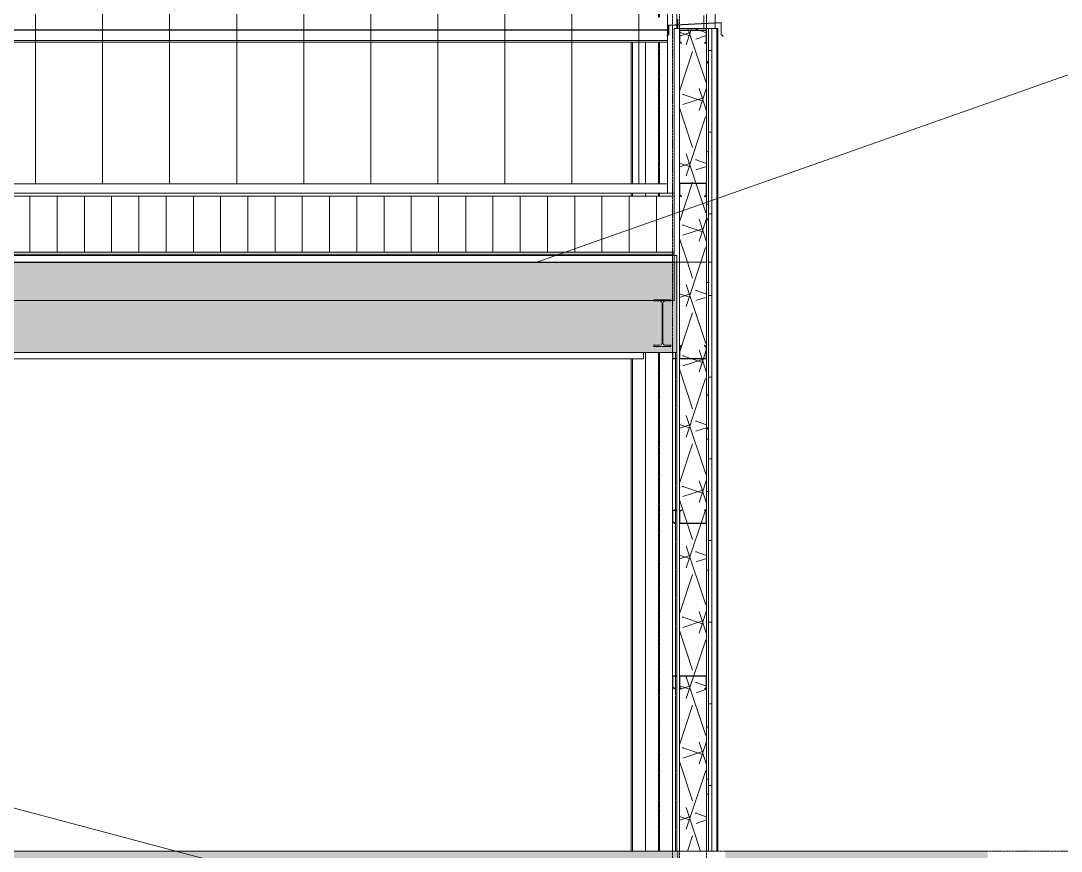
# Model space of a CAD drawing. Header units: inches. Extents: x -23565 to -21, y -324 to 853.
# Drawn here: x -1160.1 to -854.5, y 0 to 244 of the extents above; entities that cross this region are included whole.
import ezdxf

# ---------------------------------------------------------------- set-up
doc = ezdxf.new("R2010")
doc.units = ezdxf.units.IN
doc.header["$MEASUREMENT"] = 0
doc.linetypes.add('Grid Line 1_2_', pattern=[0.875, 0.5, -0.125, 0.125, -0.125])
doc.linetypes.add('Hidden 1_8_', pattern=[0.1875, 0.125, -0.0625])
for name, color, linetype, lineweight in [('A-ANNO-IDEN', 131, 'Continuous', 9), ('A-CLNG', 13, 'Continuous', 13), ('A-CLNG-PATT', 13, 'Continuous', 25), ('A-FLOR', 192, 'Continuous', 13), ('A-FLOR-LEVL', 51, 'Continuous', 9), ('A-FLOR-PATT', 8, 'Continuous', 25), ('A-GLAZ-CWMG', 51, 'Continuous', 13), ('A-ROOF', 132, 'Continuous', 13), ('A-ROOF-PATT', 132, 'Continuous', 13), ('A-WALL', 113, 'Continuous', 13), ('A-WALL-PATT', 111, 'Continuous', 25), ('C-TOPO', 7, 'Continuous', 13), ('I-WALL', 2, 'Continuous', 13), ('S-BEAM', 12, 'Continuous', 13), ('S-COLS', 52, 'Continuous', 13), ('S-GRID', 1, 'Continuous', 9)]:
    doc.layers.add(name, color=color, linetype=linetype, lineweight=lineweight)
pattern_1 = [(45, (-5021.704, 67.247), (-19.00703, 19.00703), []), (45, (-5021.704, 96.047), (-19.00703, 19.00703), [])]
pattern_2 = [(0, (-5021.704, 67.247), (0, 24), []), (90, (-5021.704, 67.247), (-24, 1e-15), [])]
pattern_3 = [(0, (-5021.704, 67.247), (30.72, 7.68), [2.534, -20.506, 2.534, -20.506, -122.88]), (0, (-5021.704, 67.247), (30.72, 7.68), [-46.08, 2.534, -43.546, 2.534, -20.506, -53.76]), (0, (-5021.704, 67.247), (30.72, 7.68), [-115.2, 2.534, -12.826, 2.534, -35.866]), (120, (-5010.184, 71.087), (-22.011075, 22.7643), [2.534, -20.506, 2.534, -20.506, -122.88]), (120, (-5010.184, 71.087), (-22.011075, 22.7643), [-46.08, 2.534, -43.546, 2.534, -20.506, -53.76]), (120, (-5010.184, 71.087), (-22.011075, 22.7643), [-115.2, 2.534, -12.826, 2.534, -35.866]), (240, (-5006.344, 86.447), (-8.708925, -30.4443), [2.534, -20.506, 2.534, -20.506, -122.88]), (240, (-5006.344, 86.447), (-8.708925, -30.4443), [-46.08, 2.534, -43.546, 2.534, -20.506, -53.76]), (240, (-5006.344, 86.447), (-8.708925, -30.4443), [-115.2, 2.534, -12.826, 2.534, -35.866])]
pattern_4 = [(161.57, (-5020.744, 68.207), (-7.6802237, -0.0009796), [0, -54.643, 6.067, 0]), (18.43, (-5022.664, 68.207), (-7.6802237, 0.0009796), [0, -54.643, 6.067, 0]), (108.43, (-5020.744, 68.207), (3.8382953, -19.2013653), [18.211, -42.499]), (71.57, (-5022.664, 68.207), (3.8382953, 19.2013653), [18.211, -42.499])]

# ---------------------------------------------------------------- blocks, each defined once
blk = doc.blocks.new('Struct_Xcel_Sports Complex_rvt-5-Building Section - East_West looking South _ Fieldhouse')
at = {"layer": 'A-FLOR-PATT', "lineweight": 9}
h = blk.add_hatch(dxfattribs=at)
h.set_pattern_fill('FP_76', color=256, style=0, pattern_type=2)
h.set_pattern_definition([(50, (-5021.704, 67.247), (55.0854, -4.81984), [5.76, -63.36]), (355, (-5021.704, 67.247), (-10.65569, 57.76853), [4.608, -50.688]), (100.451, (-5017.113, 66.846), (44.42947, 52.94866), [4.895, -53.848]), (46.184, (-5021.704, 82.61), (81.96444, -12.71212), [8.64, -95.04]), (96.636, (-5014.87, 81.55), (71.7815, 74.81238), [7.343, -80.772]), (351.184, (-5021.7, 82.61), (71.78195, 74.81243), [6.912, -76.032]), (21, (-5014.024, 78.767), (45.84207, -30.92146), [5.76, -63.36]), (326, (-5014.024, 78.767), (18.68706, 55.69148), [4.608, -50.688]), (71.451, (-5010.204, 76.19), (64.52891, 24.77011), [4.895, -53.848]), (37.5, (-5021.704, 67.247), (0.933895, 25.566816), [2.534, -47.539, 2.534, -48.922, -50.88]), (37.5, (-5021.704, 67.247), (0.933895, 25.566816), [-101.53, 2.534, -48.346]), (7.5, (-5021.704, 67.247), (20.20404, 30.291303), [2.534, -26.803, 2.534, -46.387, -19.392]), (7.5, (-5021.704, 67.247), (20.20404, 30.291303), [-78.259, 2.534, -16.858]), (327.5, (-5038.83, 67.247), (40.997785, -1.732403), [2.534, -16.666, 2.534, -57.37, -79.488]), (327.5, (-5038.83, 67.247), (40.997785, -1.732403), [-79.104, 2.534, -76.954]), (317.5, (-5046.51, 67.247), (44.788883, 7.68784), [2.534, -22.426, 2.534, -37.248, -56.448]), (317.5, (-5046.51, 67.247), (44.788883, 7.68784), [-64.742, 2.534, -53.914])])
h.paths.add_polyline_path([(22066.14, -6), (26272.89, -6), (26272.89, 0), (22066.14, 0)], flags=0)
at = {"layer": 'A-FLOR', "color": 7}
for p, q in [((26272.89, 0), (22066.14, 0)), ((26272.89, -6), (26272.89, 0))]:
    blk.add_line(p, q, dxfattribs=at)
blk = doc.blocks.new('W-Wide Flange - W14X22-1401465-Building Section - East_West looking South _ Fieldhouse')
at = {"layer": 'S-BEAM', "lineweight": 9}
h = blk.add_hatch(dxfattribs=at)
h.set_pattern_fill('FP_63', color=8, style=0, pattern_type=2)
h.set_pattern_definition(pattern_1)
h.paths.add_polyline_path([(26265.89, 148.33), (26270.89, 148.33), (26270.89, 148.66), (26265.89, 148.66)], flags=0)
h.paths.add_polyline_path([(26268.94, 148.68), (26268.92, 148.73), (26268.66, 148.94), (26268.52, 149.23), (26268.51, 149.76), (26268.58, 161.29), (26268.78, 161.54), (26268.94, 161.68), (26267.86, 161.63), (26268.12, 161.43), (26268.26, 161.14), (26268.28, 160.97), (26268.2, 149.07), (26268, 148.82), (26267.71, 148.68)], flags=0)
h.paths.add_polyline_path([(26269.23, 161.7), (26270.89, 161.7), (26270.89, 162.04), (26265.89, 162.04), (26265.89, 161.7), (26268.94, 161.7)], flags=0)
at = {"layer": 'S-BEAM', "color": 7}
for p, q in [((26270.89, 162.04), (26265.89, 162.04)), ((26265.89, 162.04), (26265.89, 161.7)), ((26270.89, 161.7), (26270.89, 162.04)), ((26265.89, 161.7), (26267.55, 161.7)), ((26268.28, 160.97), (26268.28, 149.39)), ((26268.51, 149.39), (26268.51, 160.97)), ((26269.23, 161.7), (26270.89, 161.7)), ((26267.55, 148.66), (26265.89, 148.66)), ((26265.89, 148.66), (26265.89, 148.33)), ((26265.89, 148.33), (26270.89, 148.33)), ((26270.89, 148.66), (26269.23, 148.66)), ((26270.89, 148.33), (26270.89, 148.66))]:
    blk.add_line(p, q, dxfattribs=at)
at = {"layer": 'S-BEAM', "color": 8, "lineweight": 9}
for p, q in [((26265.89, 148.83), (26265.89, 148.66)), ((26270.89, 148.66), (26270.89, 148.83))]:
    blk.add_line(p, q, dxfattribs=at)
at = {"layer": 'S-BEAM', "color": 7, "flags": 128}
for points in [[(26267.55, 161.7), (26267.71, 161.68), (26267.86, 161.63), (26268, 161.54), (26268.12, 161.43), (26268.2, 161.29), (26268.26, 161.14), (26268.28, 160.97)], [(26268.51, 160.97), (26268.52, 161.14), (26268.58, 161.29), (26268.66, 161.43), (26268.78, 161.54), (26268.92, 161.63), (26269.07, 161.68), (26269.23, 161.7)], [(26268.28, 149.39), (26268.26, 149.23), (26268.2, 149.07), (26268.12, 148.94), (26268, 148.82), (26267.86, 148.73), (26267.71, 148.68), (26267.55, 148.66)], [(26269.23, 148.66), (26269.07, 148.68), (26268.92, 148.73), (26268.78, 148.82), (26268.66, 148.94), (26268.58, 149.07), (26268.52, 149.23), (26268.51, 149.39)]]:
    blk.add_lwpolyline(points, dxfattribs=at)
blk = doc.blocks.new('Girt_C - 8_D-1409812-Building Section - East_West looking South _ Fieldhouse')
at = {"layer": 'S-BEAM', "lineweight": 9}
h = blk.add_hatch(dxfattribs=at)
h.set_pattern_fill('FP_63', color=8, style=0, pattern_type=2)
h.set_pattern_definition(pattern_1)
h.paths.add_polyline_path([(26280.81, 47.57), (26281.39, 48.05), (26281.39, 51.37), (26281.28, 51.37), (26281.28, 48.11), (26280.74, 47.66)], flags=0)
h.paths.add_polyline_path([(26273.96, 47.57), (26274.04, 47.66), (26273.5, 48.11), (26273.5, 51.37), (26273.39, 51.37), (26273.39, 48.05)], flags=0)
h.paths.add_polyline_path([(26281.2, 51.45), (26281.2, 51.55), (26273.58, 51.55), (26273.58, 51.45), (26277.58, 51.45)], flags=0)
at = {"layer": 'S-BEAM', "color": 7}
for p, q in [((26273.39, 51.37), (26273.39, 48.05)), ((26273.5, 48.11), (26273.5, 51.37)), ((26281.2, 51.55), (26273.58, 51.55)), ((26273.58, 51.45), (26281.2, 51.45)), ((26281.28, 51.37), (26281.28, 48.11)), ((26281.39, 48.05), (26281.39, 51.37)), ((26273.39, 48.05), (26273.96, 47.57)), ((26274.04, 47.66), (26273.5, 48.11)), ((26273.96, 47.57), (26274.04, 47.66)), ((26281.28, 48.11), (26280.74, 47.66)), ((26280.74, 47.66), (26280.81, 47.57)), ((26280.81, 47.57), (26281.39, 48.05))]:
    blk.add_line(p, q, dxfattribs=at)
for centre, radius, start, end in [((26273.58, 51.37), 0.188, 90, 180), ((26273.58, 51.37), 0.0782, 90, 177.8773), ((26281.2, 51.37), 0.187, 360, 90), ((26281.2, 51.37), 0.0782, 3.0424, 90)]:
    blk.add_arc(centre, radius, start, end, dxfattribs=at)
blk = doc.blocks.new('Girt_C - 8_D-1405484-Building Section - East_West looking South _ Fieldhouse')
at = {"layer": 'S-BEAM', "lineweight": 9}
h = blk.add_hatch(dxfattribs=at)
h.set_pattern_fill('FP_63', color=8, style=0, pattern_type=2)
h.set_pattern_definition(pattern_1)
h.paths.add_polyline_path([(26281.2, 96.32), (26281.2, 96.43), (26273.58, 96.43), (26273.58, 96.32), (26277.58, 96.32)], flags=0)
h.paths.add_polyline_path([(26273.5, 96.5), (26273.5, 99.77), (26274.04, 100.22), (26273.97, 100.3), (26273.39, 99.82), (26273.39, 96.51)], flags=0)
h.paths.add_polyline_path([(26281.28, 96.5), (26281.39, 96.51), (26281.39, 99.82), (26280.82, 100.3), (26280.75, 100.22), (26281.28, 99.77)], flags=0)
at = {"layer": 'S-BEAM', "color": 7}
for p, q in [((26273.97, 100.3), (26273.39, 99.82)), ((26273.39, 99.82), (26273.39, 96.51)), ((26273.5, 99.77), (26274.04, 100.22)), ((26273.5, 96.5), (26273.5, 99.77)), ((26274.04, 100.22), (26273.97, 100.3)), ((26280.82, 100.3), (26280.75, 100.22)), ((26280.75, 100.22), (26281.28, 99.77)), ((26281.39, 99.82), (26280.82, 100.3)), ((26281.28, 99.77), (26281.28, 96.5)), ((26281.39, 96.51), (26281.39, 99.82)), ((26281.2, 96.43), (26273.58, 96.43)), ((26273.58, 96.32), (26281.2, 96.32))]:
    blk.add_line(p, q, dxfattribs=at)
for centre, radius, start, end in [((26273.58, 96.51), 0.187, 180, 270), ((26273.58, 96.51), 0.0782, 183.0424, 270), ((26281.2, 96.51), 0.188, 270, 0), ((26281.2, 96.51), 0.0782, 270, 357.8773)]:
    blk.add_arc(centre, radius, start, end, dxfattribs=at)
blk = doc.blocks.new('Rectangular Mullion - Profile_Polycarbonate_Lower-1767983-Building Section - East_West looking South _ Fieldhouse')
at = {"layer": 'A-GLAZ-CWMG', "color": 8, "lineweight": 9}
for p, q in [((22784.14, 196.09), (26269.89, 196.09)), ((26269.89, 196.09), (26269.89, 193.34)), ((22784.14, 193.34), (26269.89, 193.34))]:
    blk.add_line(p, q, dxfattribs=at)
blk = doc.blocks.new('Rectangular Mullion - Profile_Polycarbonate_Upper and left-1767694-Building Section - East_West looking South _ Fieldhouse')
at = {"layer": 'A-GLAZ-CWMG', "color": 8, "lineweight": 9}
for p, q in [((26281.39, 344.88), (26281.39, 346.4)), ((26283.89, 346.4), (26283.89, 243.41)), ((26281.39, 243.27), (26281.39, 337.63)), ((26281.39, 241.75), (26281.39, 243.23)), ((26283.89, 243.35), (26283.89, 241.75))]:
    blk.add_line(p, q, dxfattribs=at)
blk = doc.blocks.new('Girt_C - 8_D-1757324-Building Section - East_West looking South _ Fieldhouse')
at = {"layer": 'S-BEAM', "lineweight": 9}
h = blk.add_hatch(dxfattribs=at)
h.set_pattern_fill('FP_63', color=8, style=0, pattern_type=2)
h.set_pattern_definition(pattern_1)
h.paths.add_polyline_path([(26273.97, 237.31), (26274.04, 237.4), (26273.5, 237.85), (26273.5, 241.11), (26273.39, 241.11), (26273.39, 237.8)], flags=0)
h.paths.add_polyline_path([(26280.82, 237.31), (26281.39, 237.8), (26281.39, 241.11), (26281.28, 241.11), (26281.28, 237.85), (26280.75, 237.4)], flags=0)
h.paths.add_polyline_path([(26277.58, 241.19), (26281.2, 241.19), (26281.2, 241.3), (26273.58, 241.3), (26273.58, 241.19)], flags=0)
at = {"layer": 'S-BEAM', "color": 7}
for p, q in [((26273.39, 241.11), (26273.39, 237.8)), ((26273.5, 237.85), (26273.5, 241.11)), ((26281.2, 241.3), (26273.58, 241.3)), ((26273.58, 241.19), (26281.2, 241.19)), ((26281.28, 241.11), (26281.28, 237.85)), ((26281.39, 237.8), (26281.39, 241.11)), ((26273.39, 237.8), (26273.97, 237.31)), ((26274.04, 237.4), (26273.5, 237.85)), ((26273.97, 237.31), (26274.04, 237.4)), ((26281.28, 237.85), (26280.75, 237.4)), ((26280.75, 237.4), (26280.82, 237.31)), ((26280.82, 237.31), (26281.39, 237.8))]:
    blk.add_line(p, q, dxfattribs=at)
for centre, radius, start, end in [((26273.58, 241.11), 0.188, 90, 180), ((26273.58, 241.11), 0.0782, 90, 176.9576), ((26281.2, 241.11), 0.188, 0, 90), ((26281.2, 241.11), 0.0782, 2.1227, 90)]:
    blk.add_arc(centre, radius, start, end, dxfattribs=at)
blk = doc.blocks.new('Girt_C - 8_D-1757323-Building Section - East_West looking South _ Fieldhouse')
at = {"layer": 'S-BEAM', "color": 7}
for p, q in [((26273.39, 196.11), (26273.39, 192.8)), ((26273.5, 192.85), (26273.5, 196.11)), ((26281.2, 196.3), (26273.58, 196.3)), ((26273.58, 196.19), (26281.2, 196.19)), ((26281.28, 196.11), (26281.28, 192.85)), ((26281.39, 192.8), (26281.39, 196.11)), ((26273.39, 192.8), (26273.97, 192.31)), ((26274.04, 192.4), (26273.5, 192.85)), ((26281.28, 192.85), (26280.75, 192.4)), ((26280.82, 192.31), (26281.39, 192.8)), ((26273.97, 192.31), (26274.04, 192.4)), ((26280.75, 192.4), (26280.82, 192.31))]:
    blk.add_line(p, q, dxfattribs=at)
for centre, radius, start, end in [((26273.58, 196.11), 0.188, 90, 180), ((26273.58, 196.11), 0.0782, 90, 176.9576), ((26281.2, 196.11), 0.188, 0, 90), ((26281.2, 196.11), 0.0782, 2.1227, 90)]:
    blk.add_arc(centre, radius, start, end, dxfattribs=at)
blk = doc.blocks.new('Girt_C - 8_D-1757376-Building Section - East_West looking South _ Fieldhouse')
at = {"layer": 'S-BEAM', "color": 7}
for p, q in [((26273.96, 148.67), (26273.39, 148.19)), ((26273.39, 148.19), (26273.39, 144.88)), ((26273.5, 148.14), (26274.04, 148.59)), ((26273.5, 144.87), (26273.5, 148.14)), ((26274.04, 148.59), (26273.96, 148.67)), ((26280.81, 148.67), (26280.74, 148.59)), ((26280.74, 148.59), (26281.28, 148.14)), ((26281.39, 148.19), (26280.81, 148.67)), ((26281.28, 148.14), (26281.28, 144.87)), ((26281.39, 144.88), (26281.39, 148.19)), ((26281.2, 144.8), (26273.58, 144.8)), ((26273.58, 144.69), (26281.2, 144.69))]:
    blk.add_line(p, q, dxfattribs=at)
for centre, radius, start, end in [((26273.58, 144.88), 0.188, 180, 270), ((26273.58, 144.88), 0.0782, 182.1227, 270), ((26281.2, 144.88), 0.188, 270, 0), ((26281.2, 144.88), 0.0782, 270, 356.9576)]:
    blk.add_arc(centre, radius, start, end, dxfattribs=at)
blk = doc.blocks.new('Girt_Z - 10_D-1732176-Building Section - East_West looking South _ Fieldhouse')
at = {"layer": 'S-BEAM', "color": 8, "lineweight": 9}
for p, q in [((26272.89, 244.51), (26272.89, 242.82)), ((26272.89, 242.77), (26272.89, 241.75))]:
    blk.add_line(p, q, dxfattribs=at)
at = {"layer": 'S-BEAM', "color": 10, "lineweight": 9}
for p, q in [((26269.89, 241.37), (22791.39, 241.37)), ((26269.89, 241.3), (22791.39, 241.3)), ((22791.39, 238.17), (26269.89, 238.17)), ((26269.89, 237.69), (22791.39, 237.69))]:
    blk.add_line(p, q, dxfattribs=at)
blk = doc.blocks.new('Girt_Z - 10_D-1223970-Building Section - East_West looking South _ Fieldhouse')
at = {"layer": 'S-BEAM', "color": 8, "lineweight": 9}
for p, q in [((26271.39, 146.5), (26271.39, 144.69)), ((26271.39, 144.69), (26272.64, 144.69)), ((26271.5, 144.87), (26271.5, 146.5)), ((26272.64, 144.8), (26271.58, 144.8))]:
    blk.add_line(p, q, dxfattribs=at)
blk.add_arc((26271.58, 144.88), 0.0782, 183.0424, 270, dxfattribs=at)
blk = doc.blocks.new('Girt_C - 10_D-1401468-Building Section - East_West looking South _ Fieldhouse')
at = {"layer": 'S-BEAM', "color": 8, "lineweight": 9}
for p, q in [((25742.14, 144.69), (26262.89, 144.69)), ((26262.89, 146.5), (26262.89, 144.88)), ((26262.89, 144.88), (26262.89, 144.69))]:
    blk.add_line(p, q, dxfattribs=at)
blk = doc.blocks.new('Rectangular Mullion - Profile_Polycarbonate_right-1766041-Building Section - East_West looking South _ Fieldhouse')
at = {"layer": 'A-GLAZ-CWMG', "color": 8, "lineweight": 9}
for p, q in [((26269.89, 248.36), (26272.64, 248.36)), ((26269.89, 239.69), (26269.89, 248.36)), ((26272.64, 242.81), (26272.64, 248.36)), ((26272.64, 241.75), (26272.64, 242.75)), ((26269.89, 193.34), (26269.89, 239.6)), ((26271.89, 193.34), (26269.89, 193.34))]:
    blk.add_line(p, q, dxfattribs=at)
blk = doc.blocks.new('Girt_Z - 10_D-1239982-Building Section - East_West looking South _ Fieldhouse')
at = {"layer": 'S-BEAM', "color": 8, "lineweight": 9}
for p, q in [((26272.64, 100.18), (26271.39, 100.18)), ((26271.39, 100.18), (26271.39, 96.8)), ((26271.5, 96.86), (26271.5, 100)), ((26271.58, 100.07), (26272.64, 100.07)), ((26271.39, 96.8), (26271.96, 96.32)), ((26272.04, 96.41), (26271.5, 96.86)), ((26271.96, 96.32), (26272.04, 96.41))]:
    blk.add_line(p, q, dxfattribs=at)
blk.add_arc((26271.58, 99.99), 0.0782, 90, 176.9576, dxfattribs=at)
blk = doc.blocks.new('Girt_Z - 10_D-1236892-Building Section - East_West looking South _ Fieldhouse')
at = {"layer": 'S-BEAM', "color": 8, "lineweight": 9}
for p, q in [((26272.64, 51.55), (26271.39, 51.55)), ((26271.39, 51.55), (26271.39, 48.18)), ((26271.5, 48.23), (26271.5, 51.37)), ((26271.58, 51.45), (26272.64, 51.45)), ((26271.39, 48.18), (26271.96, 47.7)), ((26272.04, 47.78), (26271.5, 48.23)), ((26271.96, 47.7), (26272.04, 47.78))]:
    blk.add_line(p, q, dxfattribs=at)
blk.add_arc((26271.58, 51.37), 0.0782, 90, 176.9576, dxfattribs=at)
blk = doc.blocks.new('W-Wide Flange-Column - B1_L-1389336-Building Section - East_West looking South _ Fieldhouse')
at = {"layer": 'S-COLS', "color": 8, "linetype": 'Hidden 1_8_', "lineweight": 9}
for p, q in [((26267.23, 336.84), (26267.23, 337.63)), ((26267.55, 337.63), (26267.55, 336.84)), ((26267.23, 192.49), (26267.23, 193.34)), ((26267.55, 193.34), (26267.55, 192.49)), ((26267.23, 0), (26267.23, 146.5)), ((26267.55, 146.5), (26267.55, 0))]:
    blk.add_line(p, q, dxfattribs=at)
at = {"layer": 'S-COLS', "color": 10, "linetype": 'Hidden 1_8_', "lineweight": 9}
for p, q in [((26267.23, 293.29), (26267.23, 334.09)), ((26267.55, 334.09), (26267.55, 293.29)), ((26267.23, 245.04), (26267.23, 285.94)), ((26267.55, 285.94), (26267.55, 245.04)), ((26267.23, 196.09), (26267.23, 237.69)), ((26267.55, 237.69), (26267.55, 196.09))]:
    blk.add_line(p, q, dxfattribs=at)
blk = doc.blocks.new('C-Channel-Column - C10X25-1772857-Building Section - East_West looking South _ Fieldhouse')
at = {"layer": 'S-COLS', "color": 8, "linetype": 'Hidden 1_8_', "lineweight": 9}
for p, q in [((26272.2, 336.84), (26272.2, 337.63)), ((26280.58, 336.84), (26280.58, 337.63)), ((26280.58, 243.23), (26280.58, 245.61)), ((26280.58, 241.75), (26280.58, 243.17)), ((26272.2, 144.79), (26272.2, 146.5)), ((26272.2, 100.18), (26272.2, 144.69)), ((26272.2, 51.55), (26272.2, 100.08)), ((26272.2, 0), (26272.2, 51.45))]:
    blk.add_line(p, q, dxfattribs=at)
at = {"layer": 'S-COLS', "color": 10, "linetype": 'Hidden 1_8_', "lineweight": 9}
for p, q in [((26272.2, 293.29), (26272.2, 334.09)), ((26272.2, 248.36), (26272.2, 285.94))]:
    blk.add_line(p, q, dxfattribs=at)

msp = doc.modelspace()

# ---------------------------------------------------------------- hatches: boundary and pattern name
at = {"layer": 'A-CLNG-PATT', "lineweight": 9}
h = msp.add_hatch(dxfattribs=at)
h.set_pattern_fill('FP_71', color=8, style=0, pattern_type=2)
h.set_pattern_definition(pattern_4)
h.paths.add_polyline_path([(-979.70847, 161.85007), (-968.1175, 161.85007), (-968.1175, 172.98472), (-4441.1175, 172.98472), (-4441.1175, 161.85007), (-1014.26772, 161.85007)], flags=0)
at = {"layer": 'A-ROOF-PATT', "lineweight": 9}
h = msp.add_hatch(dxfattribs=at)
h.set_pattern_fill('FP_67', color=8, style=0, pattern_type=2)
h.set_pattern_definition([(90, (-27239.709, 1105.644), (-16.082, 1e-15), [])])
h.paths.add_polyline_path([(-979.70847, 175.04895), (-968.1175, 175.04895), (-968.1175, 175.21788), (-4428.8675, 175.21788), (-4428.8675, 175.04895), (-1014.26772, 175.04895)], flags=0)
at = {"layer": 'A-WALL-PATT', "lineweight": 9}
h = msp.add_hatch(dxfattribs=at)
h.set_pattern_fill('FP_72', color=8, style=0, pattern_type=2)
h.set_pattern_definition([(90, (-958.868, 0), (-19.685, 1e-15), [])])
h.paths.add_polyline_path([(-4455.8675, 196.09153), (-970.1175, 196.09153), (-970.1175, 239.59911), (-970.1175, 239.6875), (-970.055, 248.36288), (-961.6175, 248.36288), (-961.6175, 334.09126), (-4455.8675, 334.09126), (-4455.8675, 232.76792)], flags=0)
h = msp.add_hatch(dxfattribs=at)
h.set_pattern_fill('FP_71', color=8, style=0, pattern_type=2)
h.set_pattern_definition(pattern_4)
h.paths.add_polyline_path([(-958.6175, 173.04722), (-958.6175, 241.75), (-966.6175, 241.75), (-966.6175, 173.04722), (-962.42885, 173.04722)], flags=0)
h = msp.add_hatch(dxfattribs=at)
h.set_pattern_fill('FP_70', color=8, style=0, pattern_type=2)
h.set_pattern_definition(pattern_3)
h.paths.add_polyline_path([(-958.6175, 173.04722), (-958.1175, 173.04722), (-958.1175, 241.75), (-958.6175, 241.75), (-958.6175, 174.17642)], flags=0)
h = msp.add_hatch(dxfattribs=at)
h.set_pattern_fill('FP_69', color=8, style=0, pattern_type=2)
h.set_pattern_definition(pattern_2)
h.paths.add_polyline_path([(-958.1175, 173.04722), (-957.1175, 173.04722), (-957.1175, 241.75), (-958.1175, 241.75), (-958.1175, 174.17642)], flags=0)
h = msp.add_hatch(dxfattribs=at)
h.set_pattern_fill('FP_77', color=8, style=0, pattern_type=2)
h.set_pattern_definition([(90, (-965.377, 0), (-8, 5e-16), [])])
h.paths.add_polyline_path([(-2603.99322, 176), (-968.1175, 176), (-968.1175, 192.49369), (-4453.6185, 192.49369), (-4453.6185, 187.70742), (-4429.3675, 188.71788), (-4429.3675, 186.71614), (-4441.1175, 186.21614), (-4429.3675, 186.21614), (-4429.3675, 176), (-2673.11172, 176)], flags=0)
h.paths.add_polyline_path([(-4453.6185, 185.57548), (-4443.3675, 186.03385), (-4443.3675, 186.13281), (-4453.6185, 185.70568)], flags=0)
h = msp.add_hatch(dxfattribs=at)
h.set_pattern_fill('FP_66', color=8, style=0, pattern_type=2)
h.set_pattern_definition([(90, (-1983.12, 1159.75), (-193, -193), [48, -145]), (180, (-1983.12, 1159.75), (-2e-14, -193), [96, -97]), (270, (-2079.12, 1207.75), (-193, -193), [48, -145]), (180, (-1983.12, 1207.75), (-2e-14, -193), [96, -97]), (270, (-2079.62, 1207.75), (-193, -193), [48, -145]), (180, (-2079.62, 1207.75), (-2e-14, -193), [96, -97]), (90, (-2175.62, 1159.75), (-193, -193), [48, -145]), (180, (-2079.62, 1159.75), (-2e-14, -193), [96, -97]), (90, (-2030.87, 1208), (-193, -193), [48, -145]), (180, (-1982.74, 1208), (-2e-14, -193), [48.125, -144.875]), (180, (-1982.74, 1256), (-2e-14, -193), [48.125, -144.875]), (90, (-2127.37, 1208), (-193, -193), [48, -145]), (180, (-2031.37, 1208), (-2e-14, -193), [96, -97]), (270, (-2031.37, 1256), (-193, -193), [48, -145]), (180, (-2031.37, 1256), (-2e-14, -193), [96, -97]), (180, (-2127.87, 1208), (-2e-14, -193), [48, -145]), (270, (-2127.87, 1256), (-193, -193), [48, -145]), (180, (-2127.87, 1256), (-2e-14, -193), [48, -145]), (90, (-1983.12, 1256.25), (-193, -193), [48, -145]), (180, (-1983.12, 1256.25), (-2e-14, -193), [96, -97]), (270, (-2079.12, 1304.25), (-193, -193), [48, -145]), (180, (-1983.12, 1304.25), (-2e-14, -193), [96, -97]), (270, (-2079.62, 1304.25), (-193, -193), [48, -145]), (180, (-2079.62, 1304.25), (-2e-14, -193), [96, -97]), (90, (-2175.62, 1256.25), (-193, -193), [48, -145]), (180, (-2079.62, 1256.25), (-2e-14, -193), [96, -97]), (90, (-2030.87, 1304.5), (-193, -193), [48, -145]), (180, (-1982.74, 1304.5), (-2e-14, -193), [48.125, -144.875]), (180, (-1982.74, 1352.5), (-2e-14, -193), [48.125, -144.875]), (90, (-2127.37, 1304.5), (-193, -193), [48, -145]), (180, (-2031.37, 1304.5), (-2e-14, -193), [96, -97]), (270, (-2031.37, 1352.5), (-193, -193), [48, -145]), (180, (-2031.37, 1352.5), (-2e-14, -193), [96, -97]), (180, (-2127.87, 1304.5), (-2e-14, -193), [48, -145]), (270, (-2127.87, 1352.5), (-193, -193), [48, -145]), (180, (-2127.87, 1352.5), (-2e-14, -193), [48, -145])])
h.paths.add_polyline_path([(-4458.6185, 0), (-4440.6175, 0), (-4440.6175, 98.25), (-4438.8675, 98.25), (-4438.8675, 150.19619), (-4438.6125, 150.19619), (-4438.6125, 150.46142), (-4437.02755, 150.52092), (-4436.78172, 150.77437), (-4436.7275, 150.71301), (-4436.45431, 150.62326), (-4436.37686, 150.65519), (-4436.08727, 150.4765), (-4435.63347, 150.46142), (-4434.6225, 150.46142), (-4434.6175, 150.19619), (-4433.9925, 150.19619), (-4433.9925, 98.25), (-2610.1175, 98.25527), (-2610.1175, 161.85007), (-2703.6175, 161.85007), (-2703.6175, 160.67649), (-2705.55055, 160.65416), (-2705.90741, 160.48216), (-2706.15437, 160.17221), (-2706.2425, 159.78572), (-2706.16054, 149.0784), (-2706.03022, 148.86986), (-2705.69626, 148.62723), (-2705.3525, 148.55476), (-2703.6175, 148.55476), (-2703.6175, 147.02466), (-2709.6175, 147.02466), (-2709.6175, 148.55476), (-2707.53875, 148.62723), (-2707.30733, 148.76723), (-2707.06488, 149.10156), (-2706.9925, 149.30858), (-2707.02051, 160.00023), (-2707.18667, 160.34111), (-2707.49635, 160.58828), (-2707.8825, 160.67649), (-2709.6175, 160.67649), (-2709.6175, 161.85007), (-2993.1175, 161.85007), (-2993.1175, 160.67649), (-2995.05055, 160.65416), (-2995.40741, 160.48216), (-2995.65437, 160.17221), (-2995.7425, 159.78572), (-2995.66054, 149.0784), (-2995.53022, 148.86986), (-2995.19626, 148.62723), (-2994.8525, 148.55476), (-2993.1175, 148.55476), (-2993.1175, 147.02466), (-2999.1175, 147.02466), (-2999.1175, 148.55476), (-2997.03875, 148.62723), (-2996.80733, 148.76723), (-2996.56488, 149.10156), (-2996.4925, 149.30858), (-2996.52051, 160.00023), (-2996.68667, 160.34111), (-2996.99635, 160.58828), (-2997.3825, 160.67649), (-2999.1175, 160.67649), (-2999.1175, 161.85007), (-3282.6175, 161.85007), (-3282.6175, 160.67649), (-3284.55055, 160.65416), (-3284.90741, 160.48216), (-3285.15437, 160.17221), (-3285.2425, 159.78572), (-3285.16054, 149.0784), (-3285.03022, 148.86986), (-3284.69626, 148.62723), (-3284.3525, 148.55476), (-3282.6175, 148.55476), (-3282.6175, 147.02466), (-3288.6175, 147.02466), (-3288.6175, 148.55476), (-3286.53841, 148.62737), (-3286.30733, 148.76723), (-3286.06488, 149.10156), (-3285.9925, 149.30858), (-3286.02051, 160.00023), (-3286.18667, 160.34111), (-3286.49635, 160.58828), (-3286.8825, 160.67649), (-3288.6175, 160.67649), (-3288.6175, 161.85007), (-3572.1175, 161.85007), (-3572.1175, 160.67649), (-3574.05055, 160.65416), (-3574.40741, 160.48216), (-3574.65437, 160.17221), (-3574.7425, 159.78572), (-3574.66054, 149.0784), (-3574.53022, 148.86986), (-3574.19626, 148.62723), (-3573.8525, 148.55476), (-3572.1175, 148.55476), (-3572.1175, 147.02466), (-3578.1175, 147.02466), (-3578.1175, 148.55476), (-3576.03875, 148.62723), (-3575.80733, 148.76723), (-3575.56488, 149.10156), (-3575.4925, 149.30858), (-3575.52051, 160.00023), (-3575.68667, 160.34111), (-3575.99635, 160.58828), (-3576.3825, 160.67649), (-3578.1175, 160.67649), (-3578.1175, 161.85007), (-3861.6175, 161.85007), (-3861.6175, 160.67649), (-3863.55055, 160.65416), (-3863.90741, 160.48216), (-3864.15437, 160.17221), (-3864.2425, 159.78572), (-3864.16054, 149.0784), (-3864.03022, 148.86986), (-3863.69626, 148.62723), (-3863.3525, 148.55476), (-3861.6175, 148.55476), (-3861.6175, 147.02466), (-3867.6175, 147.02466), (-3867.6175, 148.55476), (-3865.53875, 148.62723), (-3865.30733, 148.76723), (-3865.06488, 149.10156), (-3864.9925, 149.30858), (-3865.02051, 160.00023), (-3865.18667, 160.34111), (-3865.49635, 160.58828), (-3865.8825, 160.67649), (-3867.6175, 160.67649), (-3867.6175, 161.85007), (-4151.1175, 161.85007), (-4151.1175, 160.67649), (-4153.05055, 160.65416), (-4153.40741, 160.48216), (-4153.65437, 160.17221), (-4153.7425, 159.78572), (-4153.66054, 149.0784), (-4153.53022, 148.86986), (-4153.19626, 148.62723), (-4152.8525, 148.55476), (-4151.1175, 148.55476), (-4151.1175, 147.02466), (-4157.1175, 147.02466), (-4157.1175, 148.55476), (-4155.03875, 148.62723), (-4154.80733, 148.76723), (-4154.56488, 149.10156), (-4154.4925, 149.30858), (-4154.52051, 160.00023), (-4154.68667, 160.34111), (-4154.99635, 160.58828), (-4155.3825, 160.67649), (-4157.1175, 160.67649), (-4157.1175, 161.85007), (-4441.1175, 161.85007), (-4441.1175, 171.97864), (-4443.3675, 171.98258), (-4443.3675, 174.86795), (-4458.6185, 174.17642), (-4458.6185, 76.52392)], flags=0)
h.paths.add_polyline_path([(-2269.68, 0), (-2129.9925, 0), (-2129.9925, 147.02466), (-2130.6175, 147.02466), (-2130.6175, 148.55476), (-2129.9925, 148.55476), (-2129.9925, 160.67649), (-2130.6175, 160.67649), (-2130.6175, 161.85007), (-2269.68, 161.85007), (-2269.68, 25.0556)], flags=0)
h.paths.add_polyline_path([(-2274.555, 0), (-2274.555, 104), (-2604.1175, 104), (-2604.1175, 0), (-2397.1175, 0), (-2397.1175, 98.25), (-2320.4925, 98.25), (-2320.4925, 0)], flags=0)
h.paths.add_polyline_path([(-2125.1175, 0), (-2121.2425, 0), (-2121.2425, 98.25), (-2079.2425, 98.25), (-2079.2425, 0), (-2071.055, 0), (-2071.055, 86), (-2070.055, 86), (-2070.055, 161.85007), (-2124.6175, 161.85007), (-2124.6175, 160.67649), (-2125.1175, 160.65416), (-2125.1175, 148.55476), (-2124.6175, 148.55476), (-2124.6175, 147.02466), (-2125.1175, 147.02466), (-2125.1175, 76.52392)], flags=0)
h.paths.add_polyline_path([(-1932.18, 0), (-1855.8675, 0), (-1855.8675, 96), (-1851.7425, 96), (-1851.7425, 0), (-1757.7425, 0), (-1757.7425, 98.25), (-1677.2425, 98.25), (-1677.2425, 0), (-1584.4925, 0), (-1584.4925, 96), (-1579.7425, 96), (-1579.7425, 16), (-1566.3675, 16), (-1566.3675, 15), (-1579.7425, 15), (-1579.7425, 0), (-1502.9925, 0), (-1502.9925, 6), (-1502.7425, 6), (-1502.7425, 161.85007), (-1545.6175, 161.85007), (-1545.6175, 160.67649), (-1547.55055, 160.65416), (-1547.90741, 160.48216), (-1548.15437, 160.17221), (-1548.2425, 159.78572), (-1548.16054, 149.0784), (-1548.03022, 148.86986), (-1547.69626, 148.62723), (-1547.3525, 148.55476), (-1545.6175, 148.55476), (-1545.6175, 147.02466), (-1551.6175, 147.02466), (-1551.6175, 148.55476), (-1549.53875, 148.62723), (-1549.30733, 148.76723), (-1549.06488, 149.10156), (-1548.9925, 149.30858), (-1549.02051, 160.00023), (-1549.18667, 160.34111), (-1549.49635, 160.58828), (-1549.9361, 160.67649), (-1551.6175, 160.67649), (-1551.6175, 161.85007), (-1835.1175, 161.85007), (-1835.1175, 160.67649), (-1837.05055, 160.65416), (-1837.40741, 160.48216), (-1837.65437, 160.17221), (-1837.7425, 159.78572), (-1837.66054, 149.0784), (-1837.53022, 148.86986), (-1837.19626, 148.62723), (-1836.8525, 148.55476), (-1835.1175, 148.55476), (-1835.1175, 147.02466), (-1841.1175, 147.02466), (-1841.1175, 148.55476), (-1839.03875, 148.62723), (-1838.80733, 148.76723), (-1838.56488, 149.10156), (-1838.4925, 149.30858), (-1838.52051, 160.00023), (-1838.68667, 160.34111), (-1838.99635, 160.58828), (-1839.3825, 160.67649), (-1841.1175, 160.67649), (-1841.1175, 161.85007), (-1932.18, 161.85007), (-1932.18, 1)], flags=0)
h.paths.add_polyline_path([(-1517.305, 0.25), (-1564.555, 0.25), (-1564.555, 72.25), (-1516.555, 72.25), (-1516.555, 0.25)], flags=0)
h.paths.add_polyline_path([(-1871.3675, 0.25), (-1919.3675, 0.25), (-1919.3675, 72.25), (-1871.3675, 72.25), (-1871.3675, 1)], flags=0)
h.paths.add_polyline_path([(-1937.055, 6), (-1937.055, 161.85007), (-2065.18, 161.85007), (-2065.18, 86), (-2064.18, 86), (-2064.18, 6), (-1937.2425, 6)], flags=0)
h.paths.add_polyline_path([(-1856.4925, 15), (-1870.4925, 15), (-1870.4925, 16), (-1856.4925, 16)], flags=0)
h.paths.add_polyline_path([(-2465.75622, 106.25), (-2274.555, 106.25), (-2274.555, 161.85007), (-2414.1175, 161.85007), (-2414.1175, 160.67649), (-2416.07996, 160.64386), (-2416.40741, 160.48216), (-2416.65437, 160.17221), (-2416.7425, 159.78572), (-2416.66054, 149.0784), (-2416.53022, 148.86986), (-2416.19626, 148.62723), (-2415.8525, 148.55476), (-2414.1175, 148.55476), (-2414.1175, 147.02466), (-2420.1175, 147.02466), (-2420.1175, 148.55476), (-2418.03875, 148.62723), (-2417.80733, 148.76723), (-2417.56488, 149.10156), (-2417.4925, 149.30858), (-2417.51482, 159.98394), (-2417.68667, 160.34111), (-2417.99635, 160.58828), (-2418.3825, 160.67649), (-2420.1175, 160.67649), (-2420.1175, 161.85007), (-2604.1175, 161.85007), (-2604.1175, 106.25), (-2500.31547, 106.25)], flags=0)
h.paths.add_polyline_path([(-971.5025, 146.5), (-967.3675, 146.5), (-967.3675, 173.04722), (-968.1175, 172.98472), (-968.1175, 161.85007), (-969.1175, 161.85007), (-969.1175, 161.70238), (-974.1175, 161.70238), (-974.1175, 161.85007), (-1256.1175, 161.85007), (-1256.18247, 160.67649), (-1258.05055, 160.65416), (-1258.40741, 160.48216), (-1258.65437, 160.17221), (-1258.7425, 159.78572), (-1258.66054, 149.0784), (-1258.53022, 148.86986), (-1258.19626, 148.62723), (-1257.8525, 148.55476), (-1256.1175, 148.55476), (-1256.18247, 147.02466), (-1262.1175, 147.02466), (-1262.1175, 148.55476), (-1260.03875, 148.62723), (-1259.80733, 148.76723), (-1259.56488, 149.10156), (-1259.4925, 149.30858), (-1259.52051, 160.00023), (-1259.68667, 160.34111), (-1259.99635, 160.58828), (-1260.3825, 160.67649), (-1262.1175, 160.67649), (-1262.1175, 161.85007), (-1497.8675, 161.85007), (-1497.8675, 146.5), (-971.7325, 146.5)], flags=0)
h.paths.add_polyline_path([(-974.1175, 148.32579), (-974.1175, 148.83), (-972.1307, 148.90933), (-971.87383, 149.12969), (-971.7325, 149.44609), (-971.80455, 161.29018), (-972.00641, 161.54353), (-972.14435, 161.68413), (-971.09065, 161.63028), (-971.34379, 161.42824), (-971.48426, 161.13628), (-971.5025, 160.97425), (-971.42239, 149.22718), (-971.14548, 148.93523), (-970.89096, 148.84308), (-970.775, 148.83), (-969.1175, 148.83), (-969.1175, 148.32579), (-972.46, 148.32579)], flags=0)
h.paths.add_polyline_path([(-4436.7275, 150.84047), (-4436.7275, 161.22447), (-4436.5075, 161.22447), (-4436.5075, 150.84047), (-4436.60255, 150.84047)], flags=0)
h.paths.add_polyline_path([(-4436.74123, 161.34641), (-4436.93364, 161.65289), (-4437.03745, 161.75871), (-4436.19755, 161.71818), (-4436.7275, 161.35193)], flags=0)
h.paths.add_polyline_path([(-4429.18924, 173.15364), (-4428.8675, 173.15364), (-4428.8675, 175.21788), (-968.1175, 175.21788), (-968.1175, 176), (-4429.3675, 176), (-4429.3675, 173.15364)], flags=0)
h = msp.add_hatch(dxfattribs=at)
h.set_pattern_fill('FP_71', color=8, style=0, pattern_type=2)
h.set_pattern_definition(pattern_4)
h.paths.add_polyline_path([(-966.6175, 0), (-958.6175, 0), (-958.6175, 173.04722), (-966.6175, 173.04722), (-966.6175, 37.46292)], flags=0)
h = msp.add_hatch(dxfattribs=at)
h.set_pattern_fill('FP_70', color=8, style=0, pattern_type=2)
h.set_pattern_definition(pattern_3)
h.paths.add_polyline_path([(-958.6175, 0), (-958.1175, 0), (-958.1175, 173.04722), (-958.6175, 173.04722), (-958.6175, 37.46292)], flags=0)
h = msp.add_hatch(dxfattribs=at)
h.set_pattern_fill('FP_69', color=8, style=0, pattern_type=2)
h.set_pattern_definition(pattern_2)
h.paths.add_polyline_path([(-958.1175, 0), (-957.1175, 0), (-957.1175, 173.04722), (-958.1175, 173.04722), (-958.1175, 37.46292)], flags=0)
at = {"layer": 'C-TOPO', "lineweight": 9}
h = msp.add_hatch(dxfattribs=at)
h.set_pattern_fill('FP_65', color=8, style=0, pattern_type=2)
h.set_pattern_definition([(0, (-5021.704, 67.247), (48, 48), [48, -48]), (0, (-5021.704, 85.247), (48, 48), [48, -48]), (0, (-5021.704, 103.247), (48, 48), [48, -48]), (90, (-5015.704, 109.247), (-48, 48), [48, -48]), (90, (-4997.704, 109.247), (-48, 48), [48, -48]), (90, (-4979.704, 109.247), (-48, 48), [48, -48])])
h.paths.add_polyline_path([(-4470.19272, -79.72008), (-876.03072, -79.72008), (-876.03072, 0), (-953.1175, 0), (-953.1175, -36), (-931.6175, -36), (-931.6175, -60), (-1015.6175, -60), (-1015.6175, -36), (-967.1175, -36), (-967.1175, -6), (-1502.7425, -6), (-1502.7425, -12), (-1479.6175, -12), (-1479.6175, -36), (-1617.6175, -36), (-1617.6175, -12), (-1584.4925, -12), (-1584.4925, -6), (-1851.7425, -6), (-1851.7425, -12), (-1769.1175, -12), (-1769.1175, -36), (-1907.1175, -36), (-1907.1175, -12), (-1932.8675, -12), (-1932.8675, -6), (-5173.8675, -6), (-5173.8675, -36), (-5104.8675, -36), (-5104.8675, -60), (-5224.8675, -60), (-5224.8675, -36), (-5183.8675, -36), (-5183.8675, 0), (-5256.7725, 0), (-5256.7725, -79.72008), (-4504.6175, -79.72008)], flags=0)
h.paths.add_polyline_path([(-4384.6175, -36), (-4504.6175, -36), (-4504.6175, -12), (-4384.6175, -12)], flags=0)
h.paths.add_polyline_path([(-3644.1175, -36), (-3644.1175, -12), (-3506.1175, -12), (-3506.1175, -36), (-3640.77072, -36)], flags=0)
h.paths.add_polyline_path([(-4223.1175, -36), (-4223.1175, -12), (-4085.1175, -12), (-4085.1175, -36), (-4193.71872, -36)], flags=0)
h.paths.add_polyline_path([(-2058.6175, -36), (-2196.6175, -36), (-2196.6175, -12), (-2058.6175, -12)], flags=0)
h.paths.add_polyline_path([(-2396.63772, -36), (-2486.1175, -36), (-2486.1175, -12), (-2348.1175, -12), (-2348.1175, -36)], flags=0)
h.paths.add_polyline_path([(-3917.24472, -36), (-3933.6175, -36), (-3933.6175, -12), (-3795.6175, -12), (-3795.6175, -36)], flags=0)
h.paths.add_polyline_path([(-3065.1175, -36), (-3065.1175, -12), (-2927.1175, -12), (-2927.1175, -36)], flags=0)
h.paths.add_polyline_path([(-3216.6175, -36), (-3354.6175, -36), (-3354.6175, -12), (-3216.6175, -12)], flags=0)
h.paths.add_polyline_path([(-2637.6175, -36), (-2775.6175, -36), (-2775.6175, -12), (-2637.6175, -12)], flags=0)
h.paths.add_polyline_path([(-1190.1175, -36), (-1328.1175, -36), (-1328.1175, -12), (-1190.1175, -12)], flags=0)

# ---------------------------------------------------------------- linework, layer by layer
at = {"layer": 'A-ANNO-IDEN', "color": 153}
for p, q in [((-1008.53524, 173.10642), (-832.93233, 235.02386)), ((-1585.50948, 125.37384), (-832.93233, -74.88334))]:
    msp.add_line(p, q, dxfattribs=at)
at = {"layer": 'A-CLNG', "color": 7}
for p, q in [((-968.1175, 172.98472), (-4429.3675, 172.98472)), ((-968.1175, 161.85007), (-968.1175, 172.98472)), ((-1497.8675, 161.85007), (-968.1175, 161.85007))]:
    msp.add_line(p, q, dxfattribs=at)
at = {"layer": 'A-FLOR-LEVL', "linetype": 'Grid Line 1_2_'}
msp.add_line((-5493.0487, 0), (-68.59841, 0), dxfattribs=at)
at = {"layer": 'A-ROOF', "color": 8, "lineweight": 9}
msp.add_line((-4428.8675, 175.21788), (-968.1175, 175.21788), dxfattribs=at)
at = {"layer": 'A-ROOF', "color": 7}
for p, q in [((-967.3675, 175.04895), (-4428.8675, 175.04895)), ((-967.3675, 173.04722), (-967.3675, 175.04895)), ((-4428.8675, 173.04722), (-968.1175, 173.04722))]:
    msp.add_line(p, q, dxfattribs=at)
at = {"layer": 'A-WALL', "color": 7}
for p, q in [((-954.305, 243.5), (-969.805, 242.68768)), ((-969.805, 242.68768), (-969.805, 240)), ((-969.7425, 242.62837), (-954.3675, 243.43414)), ((-969.7425, 239.97411), (-969.7425, 242.62837)), ((-968.1175, 241.75), (-968.1175, 173.04722)), ((-955.305, 241.75), (-968.1175, 241.75)), ((-966.6175, 0), (-966.6175, 241.75)), ((-958.6175, 0), (-958.6175, 241.75)), ((-958.1175, 0), (-958.1175, 241.75)), ((-957.1175, 0), (-957.1175, 241.75)), ((-955.6175, 0), (-955.6175, 241.75)), ((-955.305, 0), (-955.305, 241.75)), ((-954.3675, 243.43414), (-954.3675, 239.97411)), ((-954.305, 240), (-954.305, 243.5)), ((-969.805, 240), (-970.305, 239.5)), ((-970.305, 239.5), (-970.26081, 239.45581)), ((-970.26081, 239.45581), (-969.7425, 239.97411)), ((-954.3675, 239.97411), (-953.8492, 239.45581)), ((-953.805, 239.5), (-954.305, 240)), ((-953.8492, 239.45581), (-953.805, 239.5)), ((-958.6175, 173.04722), (-968.1175, 173.04722)), ((-967.3675, 173.04722), (-967.3675, 0)), ((-958.1175, 173.04722), (-957.1175, 173.04722)), ((-967.3675, 0), (-955.305, 0))]:
    msp.add_line(p, q, dxfattribs=at)
at = {"layer": 'A-WALL', "color": 8, "lineweight": 9}
for p, q in [((-968.1175, 192.49369), (-4453.6185, 192.49369)), ((-4429.3675, 176), (-968.1175, 176))]:
    msp.add_line(p, q, dxfattribs=at)
at = {"layer": 'C-TOPO'}
msp.add_line((-876.03072, 0), (-953.1175, 0), dxfattribs=at)
at = {"layer": 'C-TOPO', "color": 8, "lineweight": 9}
msp.add_line((-953.1175, 0), (-876.03072, 0), dxfattribs=at)
at = {"layer": 'I-WALL', "color": 8, "lineweight": 9}
msp.add_line((-1497.8675, 146.5), (-967.3675, 146.5), dxfattribs=at)
at = {"layer": 'S-COLS', "color": 10, "lineweight": 9}
for p, q in [((-980.8175, 237.68978), (-980.8175, 196.09153)), ((-980.4375, 237.68978), (-980.4375, 196.09153)), ((-976.6175, 237.68978), (-976.6175, 196.09153))]:
    msp.add_line(p, q, dxfattribs=at)
at = {"layer": 'S-COLS', "color": 8, "lineweight": 9}
for p, q in [((-980.8175, 193.34153), (-980.8175, 192.49369)), ((-980.4375, 193.34153), (-980.4375, 192.49369)), ((-976.6175, 193.34153), (-976.6175, 192.49369)), ((-968.6175, 193.34153), (-968.6175, 192.49369)), ((-980.8175, 144.68753), (-980.8175, 0)), ((-980.4375, 144.68752), (-980.4375, 0)), ((-976.6175, 146.5), (-976.6175, 0)), ((-968.6175, 146.5), (-968.6175, 0))]:
    msp.add_line(p, q, dxfattribs=at)
at = {"layer": 'S-GRID', "linetype": 'Grid Line 1_2_'}
for p, q in [((-968.6175, -273.16081), (-968.6175, 671.89181)), ((-966.6175, -273.16081), (-966.6175, 671.89181)), ((-958.6175, -273.16081), (-958.6175, 671.89181)), ((-958.6175, -273.16081), (-958.6175, 671.89181))]:
    msp.add_line(p, q, dxfattribs=at)

# ---------------------------------------------------------------- block references
at = {"color": 250, "lineweight": 5}
msp.add_blockref('Struct_Xcel_Sports Complex_rvt-5-Building Section - East_West looking South _ Fieldhouse', (-27240.00773, 0), dxfattribs=at)
at = {"layer": 'A-GLAZ-CWMG', "color": 8, "lineweight": 9}
for name in ['Rectangular Mullion - Profile_Polycarbonate_Upper and left-1767694-Building Section - East_West looking South _ Fieldhouse', 'Rectangular Mullion - Profile_Polycarbonate_right-1766041-Building Section - East_West looking South _ Fieldhouse', 'Rectangular Mullion - Profile_Polycarbonate_Lower-1767983-Building Section - East_West looking South _ Fieldhouse']:
    msp.add_blockref(name, (-27240.00773, 0), dxfattribs=at)
at = {"layer": 'S-BEAM', "color": 10, "lineweight": 9}
msp.add_blockref('Girt_Z - 10_D-1732176-Building Section - East_West looking South _ Fieldhouse', (-27240.00773, 0), dxfattribs=at)
at = {"layer": 'S-BEAM', "color": 8, "lineweight": 9}
for name in ['Girt_C - 8_D-1757324-Building Section - East_West looking South _ Fieldhouse', 'Girt_C - 8_D-1757323-Building Section - East_West looking South _ Fieldhouse', 'W-Wide Flange - W14X22-1401465-Building Section - East_West looking South _ Fieldhouse', 'Girt_C - 8_D-1757376-Building Section - East_West looking South _ Fieldhouse', 'Girt_C - 10_D-1401468-Building Section - East_West looking South _ Fieldhouse', 'Girt_Z - 10_D-1223970-Building Section - East_West looking South _ Fieldhouse', 'Girt_Z - 10_D-1239982-Building Section - East_West looking South _ Fieldhouse', 'Girt_C - 8_D-1405484-Building Section - East_West looking South _ Fieldhouse', 'Girt_Z - 10_D-1236892-Building Section - East_West looking South _ Fieldhouse', 'Girt_C - 8_D-1409812-Building Section - East_West looking South _ Fieldhouse']:
    msp.add_blockref(name, (-27240.00773, 0), dxfattribs=at)
at = {"layer": 'S-COLS', "color": 8, "linetype": 'Hidden 1_8_', "lineweight": 9}
for name in ['W-Wide Flange-Column - B1_L-1389336-Building Section - East_West looking South _ Fieldhouse', 'C-Channel-Column - C10X25-1772857-Building Section - East_West looking South _ Fieldhouse']:
    msp.add_blockref(name, (-27240.00773, 0), dxfattribs=at)

doc.saveas('drawing.dxf')
